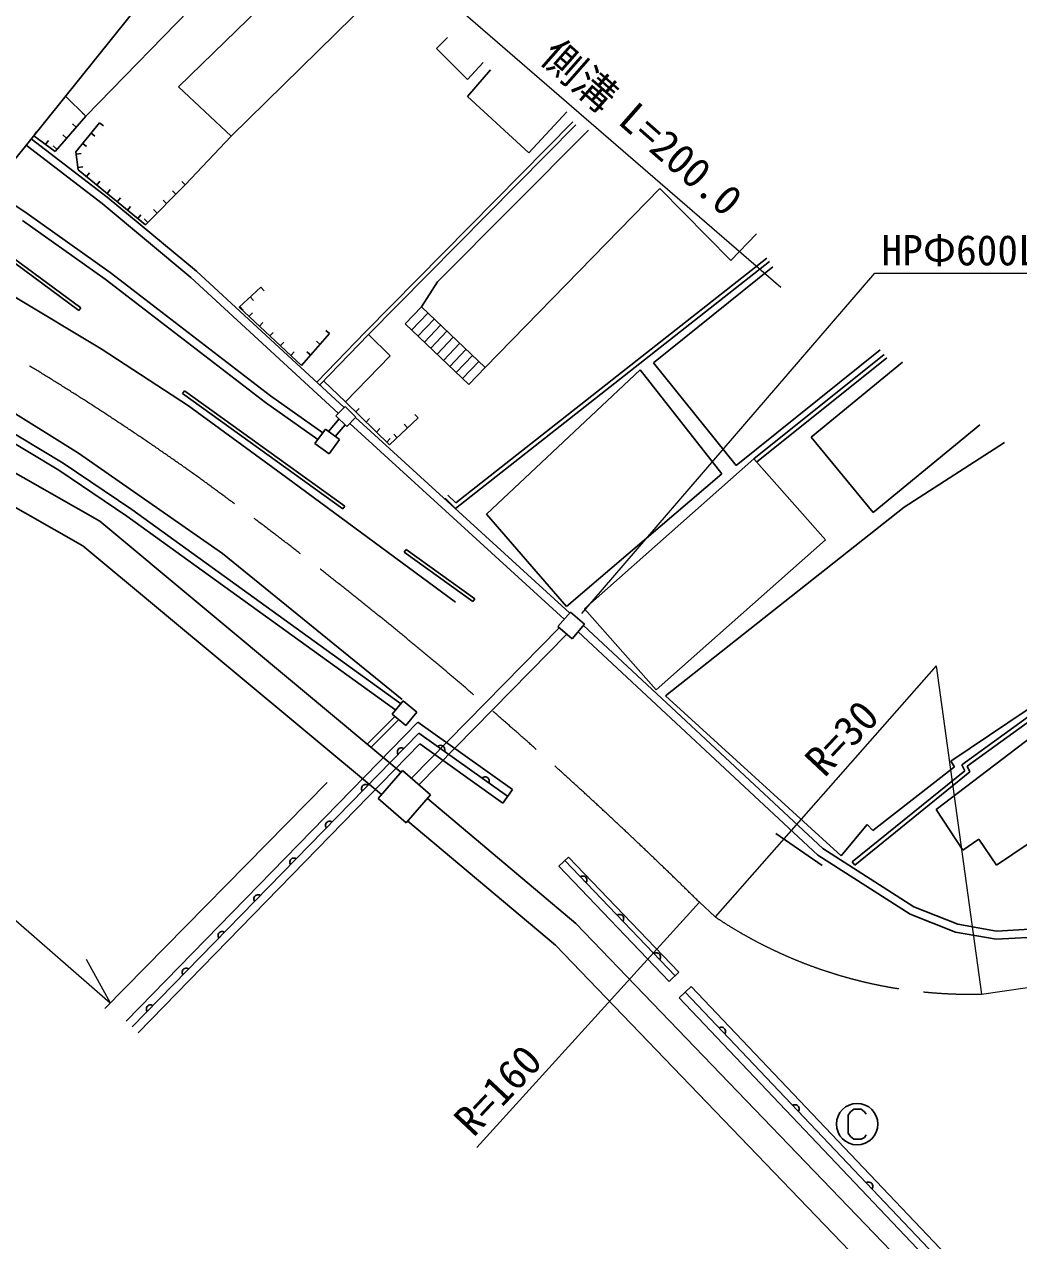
# Model space of a CAD drawing. Units: millimetres, scale not verified. Extents: x 40000 to 680000, y 20000 to 380000.
# Drawn here: x 85922 to 145939, y 246584 to 320011 of the extents above; entities that cross this region are included whole.
import ezdxf
from ezdxf.enums import TextEntityAlignment as Align

# ---------------------------------------------------------------- set-up
doc = ezdxf.new("R2010")
doc.units = ezdxf.units.MM
doc.header["$LTSCALE"] = 1000
doc.linetypes.add('CHAIN', pattern=[18.5, 12, -1.5, 3.5, -1.5])
for name, color, linetype, lineweight in [('M-BGD', 7, 'Continuous', 25), ('M-BGD-EXST', 7, 'Continuous', 25), ('M-BMK', 2, 'CHAIN', 13), ('M-BMK-OTRS', 5, 'Continuous', 25), ('M-STR-HTXT', 7, 'Continuous', 13), ('M-STR-STRC', 7, 'Continuous', 25)]:
    doc.layers.add(name, color=color, linetype=linetype, lineweight=lineweight)
doc.styles.add('ＭＳ ゴシック', font='')
doc.styles.get('ＭＳ ゴシック').set_extended_font_data('MS Gothic')

msp = doc.modelspace()

# ---------------------------------------------------------------- linework, layer by layer
at = {"layer": 'M-BGD'}
for p, q in [((89630, 314473), (100461, 325583)), ((102414, 323227), (95226, 316243)), ((98411, 313255), (106819, 321520)), ((110799, 318560), (111473, 319219)), ((112680, 316676), (110799, 318560)), ((114068, 317257), (112662, 315647)), ((113609, 317710), (112680, 316676)), ((95226, 316243), (98411, 313255)), ((88414, 315684), (89630, 314473)), ((112662, 315647), (116375, 312254)), ((89630, 314473), (87779, 312341)), ((89630, 314473), (89403, 314670)), ((116375, 312254), (118676, 314721)), ((89050, 313805), (88824, 314002)), ((89034, 312316), (90458, 314065)), ((90458, 314065), (90691, 313875)), ((106521, 301456), (119027, 314126)), ((106700, 301281), (119205, 313950)), ((119980, 313618), (110852, 304460)), ((90923, 309576), (86342, 313100)), ((86488, 313282), (86665, 313524)), ((87779, 312341), (86488, 313282)), ((87203, 312761), (87379, 313003)), ((88470, 313138), (88244, 313334)), ((89448, 312824), (89680, 312634)), ((89953, 313444), (90186, 313255)), ((98411, 313255), (95635, 310320)), ((90611, 309185), (86029, 312709)), ((87891, 312470), (87664, 312667)), ((89167, 311235), (89034, 312316)), ((89052, 312172), (89350, 312208)), ((89149, 311377), (89447, 311414)), ((93227, 307907), (89167, 311235)), ((89675, 310819), (89865, 311051)), ((86100, 308583), (83906, 310060)), ((90294, 310311), (90484, 310543)), ((90912, 309804), (91103, 310036)), ((95635, 310320), (93227, 307907)), ((95070, 309754), (94858, 309965)), ((95635, 310320), (95423, 310532)), ((113732, 299285), (124278, 310110)), ((124278, 310110), (128575, 305761)), ((95979, 304729), (90611, 309185)), ((96309, 305106), (90923, 309576)), ((91531, 309297), (91721, 309529)), ((94505, 309187), (94292, 309399)), ((91096, 305027), (86100, 308583)), ((92150, 308789), (92340, 309021)), ((92769, 308282), (92959, 308514)), ((93939, 308621), (93727, 308833)), ((90798, 304625), (85815, 308172)), ((93374, 308055), (93162, 308266)), ((128575, 305761), (130119, 307359)), ((111954, 290788), (130894, 305691)), ((111972, 291120), (130739, 305887)), ((100773, 297578), (91096, 305027)), ((104874, 296533), (95979, 304729)), ((105226, 296889), (96309, 305106)), ((131095, 305378), (123896, 299586)), ((100477, 297174), (90798, 304625)), ((98889, 302935), (100193, 304146)), ((100193, 304146), (100397, 303926)), ((110852, 304460), (109889, 302947)), ((85260, 303595), (90558, 300412)), ((99560, 303558), (99764, 303338)), ((102650, 299412), (98889, 302935)), ((98927, 302970), (99131, 302750)), ((99481, 302380), (99687, 302598)), ((108914, 301923), (109889, 302947)), ((110274, 302581), (109298, 301557)), ((109889, 302947), (113732, 299285)), ((109889, 302947), (113732, 299285)), ((100112, 301789), (100317, 302008)), ((112757, 298261), (108914, 301923)), ((110658, 302214), (109683, 301191)), ((111042, 301848), (110067, 300825)), ((100743, 301198), (100948, 301417)), ((104351, 301339), (102650, 299412)), ((103567, 298418), (106521, 301456)), ((106700, 301281), (103751, 298248)), ((104351, 301339), (104126, 301537)), ((108012, 300005), (106700, 301281)), ((111427, 301482), (110451, 300459)), ((111811, 301116), (110836, 300092)), ((90558, 300412), (95833, 296990)), ((101373, 300608), (101578, 300827)), ((103779, 300691), (103554, 300890)), ((112195, 300750), (111220, 299726)), ((112579, 300383), (111604, 299360)), ((128897, 293371), (137576, 300354)), ((102004, 300017), (102209, 300236)), ((102634, 299427), (102839, 299646)), ((103207, 300044), (102983, 300242)), ((105302, 297218), (108012, 300005)), ((112964, 300017), (111989, 298994)), ((113348, 299651), (112373, 298627)), ((123896, 299586), (128897, 293371)), ((129958, 293773), (137817, 300074)), ((130115, 293578), (137973, 299879)), ((138926, 299621), (133412, 295099)), ((113732, 299285), (112757, 298261)), ((113808, 290440), (123098, 299157)), ((123098, 299157), (128025, 292870)), ((90476, 290022), (74917, 298847)), ((88005, 293100), (79163, 298392)), ((88274, 293521), (79408, 298828)), ((103989, 298494), (105302, 297218)), ((89447, 288536), (73777, 297424)), ((103942, 295360), (100773, 297578)), ((105302, 297218), (105511, 297433)), ((84105, 297286), (89185, 294121)), ((95833, 296990), (101753, 292654)), ((103647, 294956), (100477, 297174)), ((104726, 296384), (105286, 296950)), ((105286, 296950), (105938, 296305)), ((107972, 294617), (105302, 297218)), ((105926, 296610), (106135, 296825)), ((104282, 295426), (104922, 296189)), ((105378, 295738), (104726, 296384)), ((105938, 296305), (105378, 295738)), ((118510, 284099), (105561, 295923)), ((118837, 284478), (105913, 296279)), ((106550, 296002), (106759, 296217)), ((109691, 296249), (107972, 294617)), ((109691, 296249), (109484, 296467)), ((103462, 294702), (104091, 295565)), ((104091, 295565), (104945, 294942)), ((104687, 295130), (105279, 295836)), ((107174, 295394), (107383, 295609)), ((108427, 295049), (108221, 295267)), ((109059, 295649), (108852, 295867)), ((137149, 290543), (143600, 295833)), ((104316, 294080), (103462, 294702)), ((104945, 294942), (104316, 294080)), ((107798, 294786), (108007, 295001)), ((133412, 295099), (137149, 290543)), ((145077, 294776), (139022, 290859)), ((89185, 294121), (97885, 288074)), ((129958, 293773), (119731, 284734)), ((134278, 288885), (129958, 293773)), ((92116, 290315), (88005, 293100)), ((92402, 290725), (88274, 293521)), ((101753, 292654), (111942, 285122)), ((128025, 292870), (118638, 284866)), ((111488, 291592), (111972, 291120)), ((111313, 291413), (111954, 290788)), ((139022, 290859), (124623, 279474)), ((108337, 278606), (92116, 290315)), ((108630, 279011), (92402, 290725)), ((118638, 284866), (113808, 290440)), ((108656, 274872), (90476, 290022)), ((124051, 279846), (134278, 288885)), ((107474, 273513), (89447, 288536)), ((97885, 288074), (108731, 279249)), ((118128, 283655), (118885, 284534)), ((118885, 284534), (119743, 283795)), ((119731, 284734), (124051, 279846)), ((118208, 283586), (109288, 274501)), ((118986, 282917), (118128, 283655)), ((119743, 283795), (118986, 282917)), ((134126, 270256), (119680, 283722)), ((141835, 275529), (153740, 283527)), ((109741, 274107), (118664, 283194)), ((133818, 269860), (119353, 283343)), ((142508, 275311), (152571, 282597)), ((142824, 275232), (152718, 282394)), ((151533, 280675), (140960, 272621)), ((108127, 278362), (108786, 279166)), ((108786, 279166), (109611, 278489)), ((124623, 279474), (135232, 269821)), ((108952, 277685), (108127, 278362)), ((109611, 278489), (108952, 277685)), ((109679, 277879), (92067, 259833)), ((108286, 278232), (106625, 276564)), ((106856, 276371), (108519, 278040)), ((115383, 273819), (109679, 277879)), ((109738, 277223), (92425, 259484)), ((109738, 277223), (92425, 259484)), ((115093, 273412), (109738, 277223)), ((115093, 273412), (109738, 277223)), ((109797, 276568), (92783, 259135)), ((108450, 276176), (108437, 276119)), ((108437, 276119), (108438, 276048)), ((108478, 276233), (108450, 276176)), ((108534, 276290), (108478, 276233)), ((108590, 276319), (108534, 276290)), ((108646, 276334), (108590, 276319)), ((108717, 276335), (108646, 276334)), ((108774, 276321), (108717, 276335)), ((108831, 276294), (108774, 276321)), ((114803, 273004), (109797, 276568)), ((110924, 276453), (110873, 276415)), ((110978, 276476), (110924, 276453)), ((111047, 276488), (110978, 276476)), ((111106, 276483), (111047, 276488)), ((111166, 276465), (111106, 276483)), ((111231, 276418), (111166, 276465)), ((111268, 276367), (111231, 276418)), ((111292, 276314), (111268, 276367)), ((111280, 276125), (111299, 276186)), ((111304, 276244), (111292, 276314)), ((111299, 276186), (111304, 276244)), ((108438, 276048), (108452, 275992)), ((108452, 275992), (108481, 275936)), ((142068, 275185), (141835, 275529)), ((107270, 273279), (108745, 274974)), ((108745, 274974), (110446, 273493)), ((135890, 269451), (142680, 274956)), ((136048, 269257), (142991, 274887)), ((137127, 271350), (142068, 275185)), ((142680, 274956), (142508, 275311)), ((142991, 274887), (142824, 275232)), ((106286, 273958), (106273, 273902)), ((106273, 273902), (106273, 273831)), ((106314, 274015), (106286, 273958)), ((106369, 274073), (106314, 274015)), ((106426, 274102), (106369, 274073)), ((106482, 274116), (106426, 274102)), ((106553, 274117), (106482, 274116)), ((106609, 274104), (106553, 274117)), ((106666, 274076), (106609, 274104)), ((113602, 274547), (113551, 274510)), ((113655, 274570), (113602, 274547)), ((113725, 274582), (113655, 274570)), ((113783, 274577), (113725, 274582)), ((113844, 274559), (113783, 274577)), ((113909, 274512), (113844, 274559)), ((113946, 274461), (113909, 274512)), ((113969, 274408), (113946, 274461)), ((113958, 274220), (113977, 274280)), ((113981, 274338), (113969, 274408)), ((113977, 274280), (113981, 274338)), ((106273, 273831), (106288, 273775)), ((106288, 273775), (106317, 273718)), ((108971, 271798), (107270, 273279)), ((110446, 273493), (108971, 271798)), ((119214, 265734), (110251, 273269)), ((115383, 273819), (114803, 273004)), ((140960, 272621), (142563, 270165)), ((104122, 271741), (104108, 271684)), ((104108, 271684), (104109, 271614)), ((104149, 271798), (104122, 271741)), ((104205, 271855), (104149, 271798)), ((104261, 271884), (104205, 271855)), ((104318, 271899), (104261, 271884)), ((104389, 271900), (104318, 271899)), ((104445, 271886), (104389, 271900)), ((104502, 271859), (104445, 271886)), ((117983, 264418), (109070, 271911)), ((135232, 269821), (136798, 271714)), ((136798, 271714), (137127, 271350)), ((144595, 269250), (148410, 271823)), ((104109, 271614), (104124, 271557)), ((104124, 271557), (104153, 271501)), ((131279, 271168), (134076, 269242)), ((139613, 266737), (134126, 270256)), ((142563, 270165), (143535, 270821)), ((143535, 270821), (144595, 269250)), ((101958, 269524), (101944, 269467)), ((101985, 269581), (101958, 269524)), ((102041, 269638), (101985, 269581)), ((102097, 269667), (102041, 269638)), ((102154, 269682), (102097, 269667)), ((102224, 269682), (102154, 269682)), ((102281, 269669), (102224, 269682)), ((102338, 269641), (102281, 269669)), ((118768, 269745), (118190, 269192)), ((125207, 262579), (118551, 269538)), ((125424, 262787), (118768, 269745)), ((139384, 266290), (133818, 269860)), ((101944, 269467), (101945, 269396)), ((101945, 269396), (101960, 269340)), ((101960, 269340), (101989, 269284)), ((124846, 262234), (118190, 269192)), ((135890, 269451), (136048, 269257)), ((119545, 268586), (119488, 268558)), ((119602, 268598), (119545, 268586)), ((119673, 268597), (119602, 268598)), ((119729, 268581), (119673, 268597)), ((119785, 268552), (119729, 268581)), ((119840, 268494), (119785, 268552)), ((119833, 268197), (119863, 268253)), ((119867, 268437), (119840, 268494)), ((119863, 268253), (119878, 268309)), ((119880, 268380), (119867, 268437)), ((119878, 268309), (119880, 268380)), ((99793, 267306), (99780, 267249)), ((99821, 267363), (99793, 267306)), ((99877, 267420), (99821, 267363)), ((99933, 267449), (99877, 267420)), ((99990, 267464), (99933, 267449)), ((100060, 267465), (99990, 267464)), ((100117, 267452), (100060, 267465)), ((100174, 267424), (100117, 267452)), ((99780, 267249), (99781, 267179)), ((99781, 267179), (99796, 267122)), ((99796, 267122), (99825, 267066)), ((142270, 265689), (139613, 266737)), ((121764, 266266), (121706, 266239)), ((121820, 266279), (121764, 266266)), ((121891, 266277), (121820, 266279)), ((121947, 266262), (121891, 266277)), ((122003, 266232), (121947, 266262)), ((122059, 266175), (122003, 266232)), ((122052, 265878), (122082, 265934)), ((122086, 266117), (122059, 266175)), ((122082, 265934), (122097, 265990)), ((122099, 266061), (122086, 266117)), ((122097, 265990), (122099, 266061)), ((142134, 265206), (139384, 266290)), ((97629, 265089), (97616, 265032)), ((97657, 265146), (97629, 265089)), ((97713, 265203), (97657, 265146)), ((97769, 265232), (97713, 265203)), ((97825, 265247), (97769, 265232)), ((97896, 265248), (97825, 265247)), ((97953, 265234), (97896, 265248)), ((98010, 265207), (97953, 265234)), ((142406, 241645), (119214, 265734)), ((144572, 264775), (142134, 265206)), ((144601, 265277), (142270, 265689)), ((150850, 265137), (144572, 264775)), ((150760, 265633), (144601, 265277)), ((97616, 265032), (97617, 264961)), ((97617, 264961), (97632, 264905)), ((97632, 264905), (97661, 264849)), ((141334, 240163), (117983, 264418)), ((123982, 263947), (123925, 263920)), ((124039, 263960), (123982, 263947)), ((124110, 263958), (124039, 263960)), ((124166, 263943), (124110, 263958)), ((124222, 263913), (124166, 263943)), ((124277, 263855), (124222, 263913)), ((124271, 263558), (124300, 263614)), ((124304, 263798), (124277, 263855)), ((124300, 263614), (124316, 263670)), ((124317, 263741), (124304, 263798)), ((124316, 263670), (124317, 263741)), ((95465, 262871), (95452, 262815)), ((95493, 262928), (95465, 262871)), ((95549, 262986), (95493, 262928)), ((95605, 263014), (95549, 262986)), ((95661, 263029), (95605, 263014)), ((95732, 263030), (95661, 263029)), ((95789, 263017), (95732, 263030)), ((95846, 262989), (95789, 263017)), ((95452, 262815), (95453, 262744)), ((95453, 262744), (95467, 262688)), ((95467, 262688), (95496, 262631)), ((125424, 262787), (124846, 262234)), ((125443, 261237), (126168, 261926)), ((143573, 242894), (125806, 261581)), ((143805, 243376), (126168, 261926)), ((93329, 260711), (93301, 260654)), ((93384, 260768), (93329, 260711)), ((93441, 260797), (93384, 260768)), ((93497, 260812), (93441, 260797)), ((93568, 260813), (93497, 260812)), ((93624, 260799), (93568, 260813)), ((93681, 260772), (93624, 260799)), ((143342, 242412), (125443, 261237)), ((93301, 260654), (93288, 260597)), ((93288, 260597), (93288, 260526)), ((93288, 260526), (93303, 260470)), ((93303, 260470), (93332, 260414)), ((127912, 259453), (127854, 259427)), ((127969, 259466), (127912, 259453)), ((128039, 259464), (127969, 259466)), ((128096, 259449), (128039, 259464)), ((128151, 259419), (128096, 259449)), ((128206, 259361), (128151, 259419)), ((128233, 259304), (128206, 259361)), ((128246, 259247), (128233, 259304)), ((128244, 259176), (128246, 259247)), ((128199, 259064), (128229, 259120)), ((128229, 259120), (128244, 259176)), ((132410, 254794), (132354, 254782)), ((132481, 254793), (132410, 254794)), ((132537, 254777), (132481, 254793)), ((132354, 254782), (132296, 254755)), ((132593, 254747), (132537, 254777)), ((132648, 254689), (132593, 254747)), ((132641, 254392), (132671, 254448)), ((132675, 254632), (132648, 254689)), ((132671, 254448), (132686, 254504)), ((132688, 254575), (132675, 254632)), ((132686, 254504), (132688, 254575)), ((136795, 250110), (136738, 250083)), ((136852, 250123), (136795, 250110)), ((136923, 250121), (136852, 250123)), ((136979, 250105), (136923, 250121)), ((137035, 250076), (136979, 250105)), ((137090, 250018), (137035, 250076)), ((137083, 249721), (137112, 249777)), ((137117, 249960), (137090, 250018)), ((137112, 249777), (137128, 249833)), ((137130, 249903), (137117, 249960)), ((137128, 249833), (137130, 249903))]:
    msp.add_line(p, q, dxfattribs=at)
at = {"layer": 'M-BGD-EXST'}
for p, q in [((135789, 254369), (135639, 254169)), ((135639, 254169), (135639, 253069)), ((135989, 254519), (135789, 254369)), ((136439, 254519), (135989, 254519)), ((136639, 254369), (136439, 254519)), ((136739, 254219), (136639, 254369)), ((135639, 253069), (135789, 252869)), ((135789, 252869), (135989, 252719)), ((135989, 252719), (136439, 252719)), ((136439, 252719), (136639, 252819)), ((136639, 252819), (136739, 252969))]:
    msp.add_line(p, q, dxfattribs=at)
msp.add_circle((136189, 253619), 1250, dxfattribs=at)
at = {"layer": 'M-BMK'}
for p, q in [((126672, 267009), (127621, 266130)), ((143700, 261473), (163887, 264391))]:
    msp.add_line(p, q, dxfattribs=at)
for centre, radius, start, end in [((892, 158838), 164433, 54.55139, 61.72937), ((-59637, 78055), 265358, 45.40405, 54.02087), ((142970, 289040), 27577, 236.17993, 271.51782)]:
    msp.add_arc(centre, radius, start, end, dxfattribs=at)
at = {"layer": 'M-BMK-OTRS'}
msp.add_line((79278, 304288), (102123, 332786), dxfattribs=at)
at = {"layer": 'M-STR-HTXT'}
for p, q in [((100516, 331030), (131592, 304153)), ((119563, 284439), (137251, 304991)), ((137251, 304991), (158675, 304991)), ((63706, 284861), (91099, 260941)), ((140953, 281284), (127621, 266130)), ((140953, 281284), (143700, 261473)), ((104201, 274235), (90772, 260609)), ((126672, 267009), (113226, 252204)), ((89650, 263568), (91099, 260941))]:
    msp.add_line(p, q, dxfattribs=at)
at = {"layer": 'M-STR-STRC'}
for p, q in [((84778, 306016), (89207, 302741)), ((84894, 306179), (89326, 302901)), ((89326, 302901), (89207, 302741)), ((95584, 297878), (95467, 297716)), ((95467, 297716), (105148, 290753)), ((95584, 297878), (105265, 290915)), ((105265, 290915), (105148, 290753)), ((108968, 288308), (108851, 288145)), ((108851, 288145), (112990, 285163)), ((108968, 288308), (113107, 285325)), ((113107, 285325), (112990, 285163))]:
    msp.add_line(p, q, dxfattribs=at)

# ---------------------------------------------------------------- texts
at = {"layer": 'M-STR-HTXT', "style": 'ＭＳ ゴシック'}
for s, rotation, p in [('側溝', 318.7, (116601, 317468)), ('L=200.0', 318.7, (121304, 313661)), ('R=30', 46.8, (134619, 274107)), ('R=160', 46.8, (113433, 252396))]:
    msp.add_text(s, height=1833, rotation=rotation, dxfattribs=at).set_placement(p, align=Align.BOTTOM_LEFT)
msp.add_text('HPΦ600L=13.0', height=1833, dxfattribs=at).set_placement((137662, 304909), align=Align.BOTTOM_LEFT)

doc.saveas('drawing.dxf')
